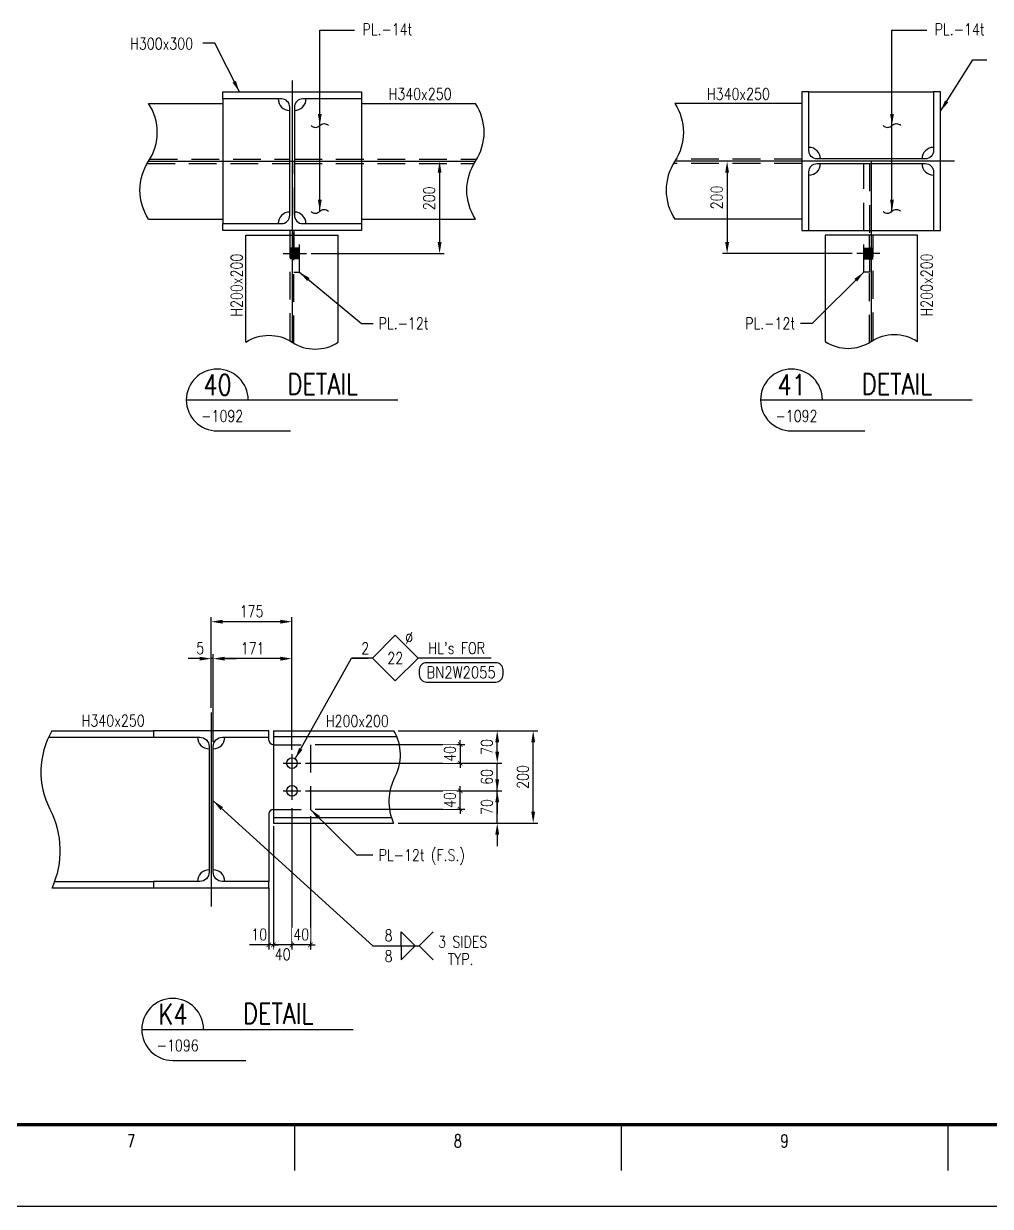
# Model space of a CAD drawing. Header units: millimetres. Extents: x 0 to 232280, y -26939 to 23794.
# Drawn here: x 104566 to 106658, y -26909 to -24349 of the extents above; entities that cross this region are included whole.
import ezdxf
from ezdxf.enums import TextEntityAlignment as Align

# ---------------------------------------------------------------- set-up
doc = ezdxf.new("R2010")
doc.units = ezdxf.units.MM
doc.header["$LTSCALE"] = 30
doc.linetypes.add('JNK-CENTER', pattern=[34, 30, -1.5, 1, -1.5])
doc.linetypes.add('JNK-HIDDEN', pattern=[3, 2, -1])
for name, color, linetype in [('CEN-R', 1, 'JNK-CENTER'), ('CON-C', 4, 'Continuous'), ('CON-G', 3, 'Continuous'), ('CON-W', 7, 'Continuous'), ('CON-Y', 2, 'Continuous'), ('Dim-W', 7, 'Continuous'), ('HID-Y', 2, 'JNK-HIDDEN'), ('STL-OBJT', 7, 'Continuous'), ('TXT-Y', 2, 'Continuous')]:
    doc.layers.add(name, color=color, linetype=linetype)
doc.styles.add('ROMANS', font='ROMANS.shx', dxfattribs={"width": 0.8})
doc.styles.add('SIMPLEX', font='simplex.shx', dxfattribs={"width": 0.8})
doc.dimstyles.new('DIM10', dxfattribs={"dimscale": 10, "dimtxt": 2.5, "dimasz": 2.5, "dimexe": 1, "dimexo": 1, "dimgap": 1, "dimtad": 1, "dimdec": 0, "dimdsep": 46, "dimtxsty": 'SIMPLEX', "dimcen": 0, "dimclrt": 2, "dimadec": 1, "dimazin": 2, "dimtfac": 1, "dimtdec": 0, "dimtix": 1, "dimtmove": 2, "dimatfit": 0, "dimfxl": 0.18, "dimtolj": 1, "dimtzin": 0, "dimarcsym": 0})
doc.dimstyles.new('DIM40', dxfattribs={"dimscale": 40, "dimtxt": 2.5, "dimasz": 2.5, "dimexe": 1, "dimexo": 1, "dimgap": 1, "dimtad": 1, "dimdec": 0, "dimdsep": 46, "dimtxsty": 'SIMPLEX', "dimcen": 0, "dimclrd": 7, "dimclre": 7, "dimclrt": 2, "dimadec": 1, "dimazin": 2, "dimtfac": 1, "dimtdec": 0, "dimtix": 1, "dimtmove": 2, "dimatfit": 2, "dimfxl": 1, "dimtolj": 1, "dimtzin": 0, "dimarcsym": 1})

# ---------------------------------------------------------------- blocks, each defined once
blk = doc.blocks.new('TITLE')
at = {"color": 7}
for p, q in [((523.41, 17.68), (523.41, 7.78)), ((594.15, 17.68), (594.15, 7.78)), ((664.88, 17.68), (664.88, 7.78)), ((841, 0), (0, 0))]:
    blk.add_line(p, q, dxfattribs=at)
at = {"color": 7, "const_width": 0.707}
blk.add_lwpolyline([(28.29, 17.68), (823.67, 17.68)], dxfattribs=at)
at = {"color": 7, "style": 'ROMANS', "width": 0.7}
for s, p in [('7', (488.05, 14.15)), ('8', (558.78, 14.15)), ('9', (629.51, 14.15))]:
    blk.add_text(s, height=2.83, dxfattribs=at).set_placement(p, align=Align.MIDDLE)
blk = doc.blocks.new('SECTITLE')
at = {"layer": 'CON-G'}
for p, q in [((-1.7, 0), (44.1, 0)), ((5, -6.7), (20.86, -6.7))]:
    blk.add_line(p, q, dxfattribs=at)
blk.add_arc((5, 0), 6.7, 0, 270, dxfattribs=at)
at = {"layer": 'CON-C', "style": 'SIMPLEX', "width": 0.8}
for tag, p in [('A', (5.06, 1.04)), ('ELEVATION', (27.83, 1.22))]:
    blk.add_attdef(tag, text='', height=4.5, dxfattribs=at).set_placement(p, align=Align.CENTER)
at = {"layer": 'CON-Y', "style": 'SIMPLEX', "width": 0.8}
blk.add_attdef('H0000-0000', (1.54, -4.72), '', height=2.5, dxfattribs=at)
blk.add_attdef('SCALE', text='', height=2.5, dxfattribs=at).set_placement((44.9, -3.72), align=Align.RIGHT)
blk = doc.blocks.new('*D3701')
at = {"layer": 'DEFPOINTS', "color": 0, "transparency": 16777216}
for p in [(105466, -24646.8), (105177.7, -24846.8), (105466, -24846.8)]:
    blk.add_point(p, dxfattribs=at)
at = {"layer": 'Dim-W', "color": 0, "lineweight": -2, "transparency": 16777216}
for p, q in [((105466, -24671.8), (105466, -24821.8)), ((105187.7, -24846.8), (105476, -24846.8))]:
    blk.add_line(p, q, dxfattribs=at)
at = {"layer": 'Dim-W', "color": 0, "transparency": 16777216}
for points in [[(105461.9, -24671.8), (105470.2, -24671.8), (105466, -24646.8)], [(105461.9, -24821.8), (105470.2, -24821.8), (105466, -24846.8)]]:
    blk.add_solid(points, dxfattribs=at)
at = {"layer": 'Dim-W', "color": 2, "transparency": 16777216, "insert": (105443.5, -24727), "char_height": 25, "attachment_point": 5, "rotation": 90, "style": 'SIMPLEX', "bg_fill": 3, "box_fill_scale": 1.1, "bg_fill_color": 256, "bg_fill_true_color": 13158600, "bg_fill_transparency": 0}
blk.add_mtext('\\A1;200', dxfattribs=at)
blk = doc.blocks.new('_ClosedBlank')
at = {"color": 0, "linetype": 'ByBlock', "lineweight": -2}
for p, q in [((-1, 0.17), (0, 0)), ((-1, 0.17), (-1, -0.17)), ((0, 0), (-1, -0.17))]:
    blk.add_line(p, q, dxfattribs=at)
blk = doc.blocks.new('*D3699')
at = {"layer": 'DEFPOINTS', "color": 0, "transparency": 16777216}
for p in [(106088.5, -24646.8), (106088.5, -24846.8), (106369.5, -24846.8)]:
    blk.add_point(p, dxfattribs=at)
at = {"layer": 'Dim-W', "color": 0, "lineweight": -2, "transparency": 16777216}
for p, q in [((106088.5, -24671.8), (106088.5, -24821.8)), ((106359.5, -24846.8), (106078.5, -24846.8))]:
    blk.add_line(p, q, dxfattribs=at)
at = {"layer": 'Dim-W', "color": 0, "transparency": 16777216}
for points in [[(106084.3, -24671.8), (106092.7, -24671.8), (106088.5, -24646.8)], [(106084.3, -24821.8), (106092.7, -24821.8), (106088.5, -24846.8)]]:
    blk.add_solid(points, dxfattribs=at)
at = {"layer": 'Dim-W', "color": 2, "transparency": 16777216, "insert": (106066, -24725.1), "char_height": 25, "attachment_point": 5, "rotation": 90, "style": 'SIMPLEX', "bg_fill": 3, "box_fill_scale": 1.1, "bg_fill_color": 256, "bg_fill_true_color": 13158600, "bg_fill_transparency": 0}
blk.add_mtext('\\A1;200', dxfattribs=at)
blk = doc.blocks.new('*D3581')
at = {"layer": 'DEFPOINTS', "color": 0, "transparency": 16777216}
for p in [(104975.9, -25723.5), (104975.9, -25913.7), (105146.4, -25930.6)]:
    blk.add_point(p, dxfattribs=at)
at = {"layer": 'Dim-W', "color": 0, "lineweight": -2, "transparency": 16777216}
for p, q in [((104975.9, -25903.7), (104975.9, -25713.5)), ((105121.4, -25723.5), (105000.9, -25723.5)), ((105146.4, -25920.6), (105146.4, -25713.5))]:
    blk.add_line(p, q, dxfattribs=at)
at = {"layer": 'Dim-W', "color": 0, "transparency": 16777216}
for points in [[(105000.9, -25719.4), (105000.9, -25727.7), (104975.9, -25723.5)], [(105121.4, -25719.4), (105121.4, -25727.7), (105146.4, -25723.5)]]:
    blk.add_solid(points, dxfattribs=at)
at = {"layer": 'Dim-W', "color": 2, "transparency": 16777216, "insert": (105061.2, -25701), "char_height": 25, "attachment_point": 5, "style": 'SIMPLEX', "bg_fill": 3, "box_fill_scale": 1.1, "bg_fill_color": 256, "bg_fill_true_color": 13158600, "bg_fill_transparency": 0}
blk.add_mtext('\\A1;171', dxfattribs=at)
blk = doc.blocks.new('*D3582')
at = {"layer": 'DEFPOINTS', "color": 0, "transparency": 16777216}
for p in [(104971.4, -25643.5), (104971.4, -25839.7), (105146.4, -25930.6)]:
    blk.add_point(p, dxfattribs=at)
at = {"layer": 'Dim-W', "color": 0, "lineweight": -2, "transparency": 16777216}
for p, q in [((104971.4, -25829.7), (104971.4, -25633.5)), ((105121.4, -25643.5), (104996.4, -25643.5)), ((105146.4, -25920.6), (105146.4, -25633.5))]:
    blk.add_line(p, q, dxfattribs=at)
at = {"layer": 'Dim-W', "color": 0, "transparency": 16777216}
for points in [[(104996.4, -25639.4), (104996.4, -25647.7), (104971.4, -25643.5)], [(105121.4, -25639.4), (105121.4, -25647.7), (105146.4, -25643.5)]]:
    blk.add_solid(points, dxfattribs=at)
at = {"layer": 'Dim-W', "color": 2, "transparency": 16777216, "insert": (105058.9, -25621), "char_height": 25, "attachment_point": 5, "style": 'SIMPLEX', "bg_fill": 3, "box_fill_scale": 1.1, "bg_fill_color": 256, "bg_fill_true_color": 13158600, "bg_fill_transparency": 0}
blk.add_mtext('\\A1;175', dxfattribs=at)
blk = doc.blocks.new('*D3583')
at = {"layer": 'DEFPOINTS', "color": 0, "transparency": 16777216}
for p in [(104971.4, -25723.5), (104971.4, -25839.7), (104975.9, -25903.7)]:
    blk.add_point(p, dxfattribs=at)
at = {"layer": 'Dim-W', "color": 0, "lineweight": -2, "transparency": 16777216}
for p, q in [((104946.4, -25723.5), (104921.4, -25723.5)), ((104971.4, -25829.7), (104971.4, -25713.5)), ((104975.9, -25723.5), (104971.4, -25723.5)), ((104975.9, -25893.7), (104975.9, -25713.5)), ((105000.9, -25723.5), (105025.9, -25723.5))]:
    blk.add_line(p, q, dxfattribs=at)
at = {"layer": 'Dim-W', "color": 0, "transparency": 16777216}
for points in [[(104946.4, -25719.4), (104946.4, -25727.7), (104971.4, -25723.5)], [(105000.9, -25719.4), (105000.9, -25727.7), (104975.9, -25723.5)]]:
    blk.add_solid(points, dxfattribs=at)
at = {"layer": 'Dim-W', "color": 2, "transparency": 16777216, "insert": (104947.8, -25701), "char_height": 25, "attachment_point": 5, "style": 'SIMPLEX'}
blk.add_mtext('\\A1;5', dxfattribs=at)
blk = doc.blocks.new('*D3584')
at = {"layer": 'DEFPOINTS', "color": 0, "ltscale": 0.5, "transparency": 16777216}
for p in [(105366.6, -25879.7), (105590.8, -25879.7), (105165.6, -25949.7)]:
    blk.add_point(p, dxfattribs=at)
at = {"layer": 'Dim-W', "color": 0, "lineweight": -2, "ltscale": 0.5, "transparency": 16777216}
for p, q in [((105376.6, -25879.7), (105600.8, -25879.7)), ((105590.8, -25924.7), (105590.8, -25904.7)), ((105175.6, -25949.7), (105600.8, -25949.7))]:
    blk.add_line(p, q, dxfattribs=at)
at = {"layer": 'Dim-W', "color": 0, "ltscale": 0.5, "transparency": 16777216}
for points in [[(105586.6, -25904.7), (105595, -25904.7), (105590.8, -25879.7)], [(105586.6, -25924.7), (105595, -25924.7), (105590.8, -25949.7)]]:
    blk.add_solid(points, dxfattribs=at)
at = {"layer": 'Dim-W', "color": 2, "ltscale": 0.5, "transparency": 16777216, "insert": (105568.3, -25914.7), "char_height": 25, "attachment_point": 5, "rotation": 90, "style": 'SIMPLEX'}
blk.add_mtext('\\A1;70', dxfattribs=at)
blk = doc.blocks.new('*D3585')
at = {"layer": 'DEFPOINTS', "color": 0, "ltscale": 0.5, "transparency": 16777216}
for p in [(105186.4, -25949.7), (105590.8, -25949.7), (105165.6, -26009.7)]:
    blk.add_point(p, dxfattribs=at)
at = {"layer": 'Dim-W', "color": 0, "lineweight": -2, "ltscale": 0.5, "transparency": 16777216}
for p, q in [((105590.8, -25924.7), (105590.8, -25899.7)), ((105196.4, -25949.7), (105600.8, -25949.7)), ((105590.8, -26009.7), (105590.8, -25949.7)), ((105175.6, -26009.7), (105600.8, -26009.7)), ((105590.8, -26034.7), (105590.8, -26059.7))]:
    blk.add_line(p, q, dxfattribs=at)
at = {"layer": 'Dim-W', "color": 0, "ltscale": 0.5, "transparency": 16777216}
for points in [[(105586.6, -25924.7), (105595, -25924.7), (105590.8, -25949.7)], [(105586.6, -26034.7), (105595, -26034.7), (105590.8, -26009.7)]]:
    blk.add_solid(points, dxfattribs=at)
at = {"layer": 'Dim-W', "color": 2, "ltscale": 0.5, "transparency": 16777216, "insert": (105568.3, -25979.7), "char_height": 25, "attachment_point": 5, "rotation": 90, "style": 'SIMPLEX'}
blk.add_mtext('\\A1;60', dxfattribs=at)
blk = doc.blocks.new('*D3586')
at = {"layer": 'DEFPOINTS', "color": 0, "ltscale": 0.5, "transparency": 16777216}
for p in [(105175.6, -26009.7), (105590.8, -26009.7), (105366.4, -26079.7)]:
    blk.add_point(p, dxfattribs=at)
at = {"layer": 'Dim-W', "color": 0, "lineweight": -2, "ltscale": 0.5, "transparency": 16777216}
for p, q in [((105590.8, -25984.7), (105590.8, -25959.7)), ((105185.6, -26009.7), (105600.8, -26009.7)), ((105590.8, -26079.7), (105590.8, -26009.7)), ((105376.4, -26079.7), (105600.8, -26079.7)), ((105590.8, -26104.7), (105590.8, -26129.7))]:
    blk.add_line(p, q, dxfattribs=at)
at = {"layer": 'Dim-W', "color": 0, "ltscale": 0.5, "transparency": 16777216}
for points in [[(105586.6, -25984.7), (105595, -25984.7), (105590.8, -26009.7)], [(105586.6, -26104.7), (105595, -26104.7), (105590.8, -26079.7)]]:
    blk.add_solid(points, dxfattribs=at)
at = {"layer": 'Dim-W', "color": 2, "ltscale": 0.5, "transparency": 16777216, "insert": (105568.3, -26044.7), "char_height": 25, "attachment_point": 5, "rotation": 90, "style": 'SIMPLEX'}
blk.add_mtext('\\A1;70', dxfattribs=at)
blk = doc.blocks.new('_ArchTick')
at = {"color": 0, "linetype": 'ByBlock', "const_width": 0.15}
blk.add_lwpolyline([(-0.5, -0.5), (0.5, 0.5)], dxfattribs=at)
blk = doc.blocks.new('*D3587')
at = {"layer": 'DEFPOINTS', "color": 0, "transparency": 16777216}
for p in [(105186.4, -25909.7), (105186.4, -25949.7)]:
    blk.add_point(p, dxfattribs=at)
at = {"layer": 'Dim-W', "color": 0, "lineweight": -2, "transparency": 16777216}
for p, q in [((105196.4, -25909.7), (105520.8, -25909.7)), ((105510.8, -25909.7), (105510.8, -25899.7)), ((105510.8, -25909.7), (105510.8, -25949.7)), ((105196.4, -25949.7), (105520.8, -25949.7)), ((105510.8, -25949.7), (105510.8, -25959.7))]:
    blk.add_line(p, q, dxfattribs=at)
at = {"layer": 'Dim-W', "color": 0, "lineweight": -2, "transparency": 16777216, "xscale": 10, "yscale": 10, "zscale": 10}
for p, rotation in [((105510.8, -25909.7), 270), ((105510.8, -25949.7), 90)]:
    blk.add_blockref('_ArchTick', p, dxfattribs=dict(at, rotation=rotation))
at = {"layer": 'Dim-W', "color": 2, "transparency": 16777216, "insert": (105488.3, -25929.7), "char_height": 25, "attachment_point": 5, "rotation": 90, "style": 'SIMPLEX', "bg_fill": 3, "box_fill_scale": 1.1, "bg_fill_color": 256, "bg_fill_true_color": 13158600, "bg_fill_transparency": 0}
blk.add_mtext('\\A1;40', dxfattribs=at)
at = {"layer": 'DEFPOINTS', "color": 0, "transparency": 16777216}
blk.add_point((105510.8, -25949.7), dxfattribs=at)
blk = doc.blocks.new('*D3588')
at = {"layer": 'DEFPOINTS', "color": 0, "transparency": 16777216}
for p in [(105186.4, -26009.7), (105186.4, -26049.7)]:
    blk.add_point(p, dxfattribs=at)
at = {"layer": 'Dim-W', "color": 0, "lineweight": -2, "transparency": 16777216}
for p, q in [((105196.4, -26009.7), (105520.8, -26009.7)), ((105510.8, -26009.7), (105510.8, -25999.7)), ((105510.8, -26049.7), (105510.8, -26009.7)), ((105196.4, -26049.7), (105520.8, -26049.7)), ((105510.8, -26049.7), (105510.8, -26059.7))]:
    blk.add_line(p, q, dxfattribs=at)
at = {"layer": 'Dim-W', "color": 0, "lineweight": -2, "transparency": 16777216, "xscale": 10, "yscale": 10, "zscale": 10}
for p, rotation in [((105510.8, -26009.7), 270), ((105510.8, -26049.7), 90)]:
    blk.add_blockref('_ArchTick', p, dxfattribs=dict(at, rotation=rotation))
at = {"layer": 'Dim-W', "color": 2, "transparency": 16777216, "insert": (105488.3, -26029.7), "char_height": 25, "attachment_point": 5, "rotation": 90, "style": 'SIMPLEX', "bg_fill": 3, "box_fill_scale": 1.1, "bg_fill_color": 256, "bg_fill_true_color": 13158600, "bg_fill_transparency": 0}
blk.add_mtext('\\A1;40', dxfattribs=at)
at = {"layer": 'DEFPOINTS', "color": 0, "transparency": 16777216}
blk.add_point((105510.8, -26009.7), dxfattribs=at)
blk = doc.blocks.new('BOLTHOLE')
at = {"layer": 'CON-W'}
blk.add_line((25.7, 0), (9.9, 0), dxfattribs=at)
blk.add_lwpolyline([(0, 0), (4.95, 4.95), (9.9, 0), (4.95, -4.95)], close=True, dxfattribs=at)
at = {"layer": 'CON-Y', "style": 'SIMPLEX', "width": 0.8}
for s, p in [('%%C', (8.81, 3.12)), ("HL's FOR", (24.37, 0.9))]:
    blk.add_text(s, height=2.5, dxfattribs=at).set_placement(p, align=Align.RIGHT)
blk.add_attdef('4', text='', height=2.5, dxfattribs=at).set_placement((-0.69, 0.87), align=Align.RIGHT)
blk.add_attdef('22', text='', height=2.5, dxfattribs=at).set_placement((4.95, 0), align=Align.MIDDLE_CENTER)
blk = doc.blocks.new('boltmark')
at = {"layer": 'CON-Y'}
blk.add_lwpolyline([(0, -4.2), (15, -4.2, 0.414214), (16.56, -2.64), (16.56, -1.56, 0.414214), (15, 0), (0, 0, 0.414214), (-1.56, -1.56), (-1.56, -2.64, 0.414214)], format="xyb", close=True, dxfattribs=at)
at = {"layer": 'CON-G', "style": 'SIMPLEX', "width": 0.802523}
blk.add_attdef('BN2W1650', text='', height=2.5, dxfattribs=at).set_placement((0, -3.35), (15, -3.35), align=Align.FIT)
blk = doc.blocks.new('*D3589')
at = {"layer": 'DEFPOINTS', "color": 0, "transparency": 16777216}
for p in [(105106.4, -26076.2), (105096.4, -26209.7)]:
    blk.add_point(p, dxfattribs=at)
at = {"layer": 'Dim-W', "color": 0, "lineweight": -2, "transparency": 16777216}
for p, q in [((105106.4, -26086.2), (105106.4, -26353.3)), ((105096.4, -26219.7), (105096.4, -26353.3)), ((105096.4, -26343.3), (105086.4, -26343.3)), ((105106.4, -26343.3), (105116.4, -26343.3))]:
    blk.add_line(p, q, dxfattribs=at)
at = {"layer": 'Dim-W', "color": 2, "transparency": 16777216, "insert": (105075.5, -26320.8), "char_height": 25, "attachment_point": 5, "style": 'SIMPLEX', "bg_fill": 3, "box_fill_scale": 1.1, "bg_fill_color": 256, "bg_fill_true_color": 13158600, "bg_fill_transparency": 0}
blk.add_mtext('\\A1;10', dxfattribs=at)
at = {"layer": 'DEFPOINTS', "color": 0, "transparency": 16777216}
blk.add_point((105096.4, -26343.3), dxfattribs=at)
at = {"layer": 'Dim-W', "color": 0, "lineweight": -2, "transparency": 16777216}
blk.add_line((105106.4, -26343.3), (105096.4, -26343.3), dxfattribs=at)
at = {"layer": 'Dim-W', "color": 0, "lineweight": -2, "transparency": 16777216, "xscale": 10, "yscale": 10, "zscale": 10}
blk.add_blockref('_ArchTick', (105096.4, -26343.3), dxfattribs=at)
at = {"layer": 'Dim-W', "color": 0, "lineweight": -2, "transparency": 16777216, "xscale": 10, "yscale": 10, "zscale": 10, "rotation": 180}
blk.add_blockref('_ArchTick', (105106.4, -26343.3), dxfattribs=at)
blk = doc.blocks.new('*D3590')
at = {"layer": 'DEFPOINTS', "color": 0, "transparency": 16777216}
for p in [(105146.4, -26037.4), (105106.4, -26086.2)]:
    blk.add_point(p, dxfattribs=at)
at = {"layer": 'Dim-W', "color": 0, "lineweight": -2, "transparency": 16777216}
for p, q in [((105146.4, -26047.4), (105146.4, -26353.3)), ((105106.4, -26096.2), (105106.4, -26353.3)), ((105146.4, -26343.3), (105106.4, -26343.3))]:
    blk.add_line(p, q, dxfattribs=at)
at = {"layer": 'Dim-W', "color": 2, "transparency": 16777216, "insert": (105126.4, -26363.7), "char_height": 25, "attachment_point": 5, "style": 'SIMPLEX', "bg_fill": 3, "box_fill_scale": 1.1, "bg_fill_color": 256, "bg_fill_true_color": 13158600, "bg_fill_transparency": 0}
blk.add_mtext('\\A1;40', dxfattribs=at)
at = {"layer": 'DEFPOINTS', "color": 0, "transparency": 16777216}
blk.add_point((105106.4, -26343.3), dxfattribs=at)
at = {"layer": 'Dim-W', "color": 0, "lineweight": -2, "transparency": 16777216, "xscale": 10, "yscale": 10, "zscale": 10, "rotation": 180}
blk.add_blockref('_ArchTick', (105106.4, -26343.3), dxfattribs=at)
at = {"layer": 'Dim-W', "color": 0, "lineweight": -2, "transparency": 16777216, "xscale": 10, "yscale": 10, "zscale": 10}
blk.add_blockref('_ArchTick', (105146.4, -26343.3), dxfattribs=at)
blk = doc.blocks.new('*D3591')
at = {"layer": 'DEFPOINTS', "color": 0, "transparency": 16777216}
for p in [(105146.4, -26047.4), (105186.4, -26054.7)]:
    blk.add_point(p, dxfattribs=at)
at = {"layer": 'Dim-W', "color": 0, "lineweight": -2, "transparency": 16777216}
for p, q in [((105146.4, -26057.4), (105146.4, -26353.3)), ((105186.4, -26064.7), (105186.4, -26353.3)), ((105146.4, -26343.3), (105136.4, -26343.3)), ((105186.4, -26343.3), (105146.4, -26343.3)), ((105186.4, -26343.3), (105196.4, -26343.3))]:
    blk.add_line(p, q, dxfattribs=at)
at = {"layer": 'Dim-W', "color": 0, "lineweight": -2, "transparency": 16777216, "xscale": 10, "yscale": 10, "zscale": 10}
blk.add_blockref('_ArchTick', (105146.4, -26343.3), dxfattribs=at)
at = {"layer": 'Dim-W', "color": 0, "lineweight": -2, "transparency": 16777216, "xscale": 10, "yscale": 10, "zscale": 10, "rotation": 180}
blk.add_blockref('_ArchTick', (105186.4, -26343.3), dxfattribs=at)
at = {"layer": 'Dim-W', "color": 2, "transparency": 16777216, "insert": (105166.4, -26320.8), "char_height": 25, "attachment_point": 5, "style": 'SIMPLEX', "bg_fill": 3, "box_fill_scale": 1.1, "bg_fill_color": 256, "bg_fill_true_color": 13158600, "bg_fill_transparency": 0}
blk.add_mtext('\\A1;40', dxfattribs=at)
at = {"layer": 'DEFPOINTS', "color": 0, "transparency": 16777216}
blk.add_point((105146.4, -26343.3), dxfattribs=at)
blk = doc.blocks.new('*D3592')
at = {"layer": 'DEFPOINTS', "color": 0, "transparency": 16777216}
for p in [(105376.6, -25879.7), (105668.7, -25879.7), (105376.4, -26079.7)]:
    blk.add_point(p, dxfattribs=at)
at = {"layer": 'Dim-W', "color": 0, "lineweight": -2, "transparency": 16777216}
for p, q in [((105386.6, -25879.7), (105678.7, -25879.7)), ((105668.7, -26054.7), (105668.7, -25904.7)), ((105386.4, -26079.7), (105678.7, -26079.7))]:
    blk.add_line(p, q, dxfattribs=at)
at = {"layer": 'Dim-W', "color": 0, "transparency": 16777216}
for points in [[(105664.5, -25904.7), (105672.8, -25904.7), (105668.7, -25879.7)], [(105664.5, -26054.7), (105672.8, -26054.7), (105668.7, -26079.7)]]:
    blk.add_solid(points, dxfattribs=at)
at = {"layer": 'Dim-W', "color": 2, "transparency": 16777216, "insert": (105646.2, -25979.7), "char_height": 25, "attachment_point": 5, "rotation": 90, "style": 'SIMPLEX'}
blk.add_mtext('\\A1;200', dxfattribs=at)

msp = doc.modelspace()

# ---------------------------------------------------------------- hatches: boundary and pattern name
at = {"layer": 'CON-W'}
h = msp.add_hatch(color=256, dxfattribs=at)
h.paths.add_polyline_path([(105150.66, -24834.81), (105162.66, -24834.81), (105162.66, -24846.81), (105150.66, -24846.81)])
h.paths.add_polyline_path([(105146.66, -24834.81), (105150.66, -24834.81), (105150.66, -24846.81), (105146.66, -24846.81)])
h.paths.add_polyline_path([(105142.66, -24834.81), (105146.66, -24834.81), (105146.66, -24846.81), (105142.66, -24846.81)])
h.paths.add_polyline_path([(105142.66, -24846.81), (105146.66, -24846.81), (105146.66, -24857.81), (105142.66, -24857.81)])
h.paths.add_polyline_path([(105146.66, -24846.81), (105150.66, -24846.81), (105150.66, -24857.81), (105146.66, -24857.81)])
h.paths.add_polyline_path([(105150.66, -24846.81), (105162.66, -24846.81), (105162.66, -24857.81), (105150.66, -24857.81)])
h = msp.add_hatch(color=256, dxfattribs=at)
h.paths.add_polyline_path([(106396.46, -24834.81), (106384.46, -24834.81), (106384.46, -24846.81), (106396.46, -24846.81)])
h.paths.add_polyline_path([(106400.46, -24834.81), (106396.46, -24834.81), (106396.46, -24846.81), (106400.46, -24846.81)])
h.paths.add_polyline_path([(106404.46, -24834.81), (106400.46, -24834.81), (106400.46, -24846.81), (106404.46, -24846.81)])
h.paths.add_polyline_path([(106404.46, -24846.81), (106400.46, -24846.81), (106400.46, -24857.81), (106404.46, -24857.81)])
h.paths.add_polyline_path([(106400.46, -24846.81), (106396.46, -24846.81), (106396.46, -24857.81), (106400.46, -24857.81)])
h.paths.add_polyline_path([(106396.46, -24846.81), (106384.46, -24846.81), (106384.46, -24857.81), (106396.46, -24857.81)])

# ---------------------------------------------------------------- linework, layer by layer
for p, q in [((105382.83, -26345.19), (105382.83, -26315.19)), ((105382.83, -26315.19), (105412.83, -26345.19)), ((105382.83, -26345.19), (105382.83, -26375.19)), ((105382.83, -26375.19), (105412.83, -26345.19))]:
    msp.add_line(p, q)
at = {"layer": 'CEN-R'}
for p, q in [((105146.66, -24471.81), (105146.66, -25038.38)), ((104836.05, -24646.81), (105543.77, -24646.81)), ((106580.46, -24646.81), (105975.23, -24646.81)), ((106400.46, -24646.81), (106400.46, -25036.82)), ((106400.46, -24646.81), (106400.46, -25036.82)), ((105127.66, -24846.81), (105177.66, -24846.81)), ((106419.46, -24846.81), (106369.46, -24846.81)), ((104971.44, -25839.74), (104971.44, -26259.74)), ((105146.44, -25930.58), (105146.44, -26028.91)), ((105127.28, -25949.74), (105165.61, -25949.74)), ((105127.28, -26009.74), (105165.61, -26009.74))]:
    msp.add_line(p, q, dxfattribs=at)
at = {"layer": 'CON-G'}
for p, q in [((106265.46, -24496.81), (106535.46, -24496.81)), ((104836.05, -24521.81), (104996.66, -24521.81)), ((104996.66, -24511.81), (104996.66, -24781.81)), ((105296.66, -24521.81), (105543.77, -24521.81)), ((106250.46, -24521.81), (105975.23, -24521.81)), ((104836.05, -24771.81), (104996.66, -24771.81)), ((105296.66, -24771.81), (105543.77, -24771.81)), ((106250.46, -24771.81), (105975.23, -24771.81)), ((105046.66, -25038.38), (105046.66, -24806.81)), ((105046.66, -24806.81), (105246.66, -24806.81)), ((105246.66, -25038.38), (105246.66, -24806.81)), ((106265.46, -24796.81), (106535.46, -24796.81)), ((106300.46, -24806.81), (106300.46, -25036.82)), ((106500.46, -24806.81), (106300.46, -24806.81)), ((106500.46, -25036.82), (106500.46, -24806.81)), ((104626.72, -25879.74), (104846.44, -25879.74)), ((105106.44, -25879.74), (105366.56, -25879.74)), ((105106.44, -25879.74), (105106.44, -26079.74)), ((104619.42, -25893.74), (104846.44, -25893.74)), ((105096.44, -25899.74), (105096.44, -25893.74)), ((105106.44, -25891.74), (105372.52, -25891.74)), ((105096.44, -26059.74), (105096.44, -26067.74)), ((105096.44, -26067.74), (105096.44, -26205.74)), ((105106.44, -26067.74), (105361.86, -26067.74)), ((105106.44, -26079.74), (105366.43, -26079.74)), ((104632.55, -26205.74), (104846.44, -26205.74)), ((104626.72, -26219.74), (104846.44, -26219.74))]:
    msp.add_line(p, q, dxfattribs=at)
for points in [[(105296.66, -24496.81), (105296.66, -24511.81), (105169.66, -24511.81, 0.4142136), (105151.66, -24529.81), (105151.66, -24763.81, 0.4142136), (105169.66, -24781.81), (105296.66, -24781.81), (105296.66, -24796.81), (104996.66, -24796.81), (104996.66, -24781.81), (105123.66, -24781.81, 0.4142136), (105141.66, -24763.81), (105141.66, -24529.81, 0.4142136), (105123.66, -24511.81), (104996.66, -24511.81), (104996.66, -24496.81)], [(106550.46, -24496.81), (106535.46, -24496.81), (106535.46, -24623.81, -0.4142136), (106517.46, -24641.81), (106283.46, -24641.81, -0.4142136), (106265.46, -24623.81), (106265.46, -24496.81), (106250.46, -24496.81), (106250.46, -24796.81), (106265.46, -24796.81), (106265.46, -24669.81, -0.4142136), (106283.46, -24651.81), (106517.46, -24651.81, -0.4142136), (106535.46, -24669.81), (106535.46, -24796.81), (106550.46, -24796.81)], [(104846.44, -26205.74), (104846.44, -26219.74), (104971.44, -26219.74), (105096.44, -26219.74), (105096.44, -26205.74), (104995.94, -26205.74, -0.4142136), (104975.94, -26185.74), (104975.94, -25913.74, -0.4142136), (104995.94, -25893.74), (105096.44, -25893.74), (105096.44, -25879.74), (104971.44, -25879.74), (104846.44, -25879.74), (104846.44, -25893.74), (104946.94, -25893.74, -0.4142136), (104966.94, -25913.74), (104966.94, -26185.74, -0.4142136), (104946.94, -26205.74)]]:
    msp.add_lwpolyline(points, format="xyb", close=True, dxfattribs=at)
for centre in [(105146.44, -25949.74), (105146.44, -26009.74)]:
    msp.add_circle(centre, 11.5, dxfattribs=at)
for centre, radius, start, end in [((105141.66, -24511.81), 25, 180, 270), ((105151.66, -24511.81), 25, 270, 0), ((106265.46, -24641.81), 25, 0, 90), ((106535.46, -24641.81), 25, 90, 180), ((106265.46, -24651.81), 25, 270, 0), ((106535.46, -24651.81), 25, 180, 270), ((105141.66, -24781.81), 25, 90, 180), ((104966.94, -25893.74), 25, 180, 270), ((104975.94, -25893.74), 25, 270, 0), ((105106.44, -25899.74), 10, 180, 270), ((105106.44, -26059.74), 10, 90, 180), ((104966.94, -26205.74), 25, 90, 180), ((104975.94, -26205.74), 25, 0, 90)]:
    msp.add_arc(centre, radius, start, end, dxfattribs=at)
at = {"layer": 'CON-W'}
for p, q in [((105297.27, -24998.21), (105322.27, -24998.21)), ((106272.56, -24998.21), (106247.56, -24998.21)), ((105320.63, -25722.26), (105275.33, -25722.26)), ((105451.84, -26315.19), (105421.84, -26345.19)), ((105321.84, -26345.19), (105421.84, -26345.19)), ((105421.84, -26345.19), (105451.84, -26375.19))]:
    msp.add_line(p, q, dxfattribs=at)
for points in [[(104836.05, -24771.81, -0.2992863), (104836.05, -24646.81, 0.2992863), (104836.05, -24521.81)], [(105543.77, -24771.81, -0.2992863), (105543.77, -24646.81, 0.2992863), (105543.77, -24521.81)], [(105975.23, -24521.81, -0.2992863), (105975.23, -24646.81, 0.2992863), (105975.23, -24771.81)], [(105046.66, -25038.38, -0.2992863), (105146.66, -25038.38, 0.2992863), (105246.66, -25038.38)], [(106300.46, -25036.82, 0.2992863), (106400.46, -25036.82, -0.2992863), (106500.46, -25036.82)], [(104626.72, -25879.74, 0.2550891), (104622.38, -26049.69, -0.2266495), (104626.94, -26219.74, -0.2415798)], [(105366.56, -25879.74, -0.2550891), (105369.11, -25979.71, 0.2266495), (105366.43, -26079.74, 0.2415798)], [(105366.56, -25879.74, -0.2550891), (105369.11, -25979.71, 0.2266495), (105366.43, -26079.74, 0.2415798)]]:
    msp.add_lwpolyline(points, format="xyb", dxfattribs=at)
at = {"layer": 'Dim-W'}
msp.add_line((105275.33, -25722.26), (105311.43, -25722.26), dxfattribs=at)
at = {"layer": 'Dim-W', "ltscale": 0.5}
msp.add_lwpolyline([(106445.45, -24755.11), (106445.45, -24362.97), (106520.68, -24362.97)], dxfattribs=at)
for points in [[(105187.88, -24569.65, 0.4142136), (105206.66, -24569.39, -0.4142136), (105225.43, -24569.13)], [(106426.67, -24569.65, 0.4142136), (106445.45, -24569.39, -0.4142136), (106464.23, -24569.13)], [(106426.67, -24755.37, 0.4142136), (106445.45, -24755.11, -0.4142136), (106464.23, -24754.85)]]:
    msp.add_lwpolyline(points, format="xyb", dxfattribs=at)
at = {"layer": 'HID-Y'}
for p, q in [((104833.24, -24651.31), (105141.66, -24651.31)), ((104838.86, -24642.31), (105141.66, -24642.31)), ((105151.66, -24642.31), (105546.58, -24642.31)), ((105151.66, -24763.81), (105151.66, -24646.81)), ((105151.66, -24651.31), (105540.96, -24651.31)), ((106250.46, -24651.31), (105972.42, -24651.31)), ((106250.46, -24642.31), (105978.05, -24642.31)), ((105142.66, -25035.89), (105142.66, -24796.81)), ((105150.66, -25040.86), (105150.66, -24796.81)), ((106396.46, -25039.31), (106396.46, -24806.81)), ((106404.46, -25034.34), (106404.46, -24806.81)), ((105162.66, -24834.81), (105142.66, -24834.81)), ((105162.66, -24857.81), (105142.66, -24857.81)), ((106384.46, -24834.81), (106404.46, -24834.81)), ((106384.46, -24857.81), (106404.46, -24857.81)), ((105106.44, -25909.74), (105186.44, -25909.74)), ((105186.44, -25909.74), (105186.44, -26049.74)), ((105106.44, -26049.74), (105186.44, -26049.74))]:
    msp.add_line(p, q, dxfattribs=at)
msp.add_lwpolyline([(106384.46, -24651.81), (106396.46, -24651.81), (106396.46, -24886.81), (106384.46, -24886.81)], close=True, dxfattribs=at)
msp.add_lwpolyline([(105150.66, -24796.81), (105150.66, -24886.81), (105162.66, -24886.81), (105162.66, -24796.81)], dxfattribs=at)
at = {"layer": 'STL-OBJT'}
for p, q in [((104979.28, -24390.93), (104953.6, -24390.93)), ((106620.33, -24427.51), (106650.79, -24427.51))]:
    msp.add_line(p, q, dxfattribs=at)

# ---------------------------------------------------------------- block references
at = {"linetype": 'ByBlock', "xscale": 9.999999998999984, "yscale": 9.999999998999984, "zscale": 9.999999998999984}
msp.add_blockref('TITLE', (99917.65, -26909.16), dxfattribs=at)
at = {"xscale": 10, "yscale": 10, "zscale": 10}
msp.add_blockref('BOLTHOLE', (105320.63, -25722.26), dxfattribs=at).add_auto_attribs({'4': '2', '22': '22'})
ref = msp.add_blockref('boltmark', (105437.72, -25732.26), dxfattribs=dict(xscale=10, yscale=10, zscale=10))
ref.add_attrib('BN2W1650', 'BN2W2055', dxfattribs={"layer": 'CON-G', "height": 25, "style": 'SIMPLEX', "width": 0.782585}).set_placement((105437.72, -25765.76), (105587.72, -25765.76), align=Align.FIT)
at = {"layer": 'Dim-W', "xscale": 10, "yscale": 10, "zscale": 10}
for p, values in [((104934.66, -25163.58), {'H0000-0000': '-1092', 'A': '40', 'ELEVATION': 'DETAIL'}), ((106177.83, -25163.58), {'H0000-0000': '-1092', 'A': '41', 'ELEVATION': 'DETAIL'}), ((104838.16, -26526.22), {'H0000-0000': '-1096', 'A': 'K4', 'ELEVATION': 'DETAIL'})]:
    msp.add_blockref('SECTITLE', p, dxfattribs=at).add_auto_attribs(values)

# ---------------------------------------------------------------- texts
at = {"layer": 'CON-W', "color": 2, "style": 'SIMPLEX', "width": 0.8}
for p in [(105347, -26335.19), (105347, -26380.19)]:
    msp.add_text('8', height=25, dxfattribs=at).set_placement(p)
at = {"layer": 'CON-Y', "style": 'SIMPLEX', "width": 0.8}
for p in [(105353.08, -24373.89), (106591.88, -24373.89)]:
    msp.add_text('PL.-14t', height=25, dxfattribs=at).set_placement(p, align=Align.CENTER)
for s, p in [('H300x300', (104796.11, -24404.79)), ('H200x200', (105219.83, -25871.22))]:
    msp.add_text(s, height=25, dxfattribs=at).set_placement(p)
at = {"layer": 'TXT-Y', "style": 'SIMPLEX', "width": 0.8}
for p in [(105355.74, -24513.55), (106044.82, -24513.55)]:
    msp.add_text('H340x250', height=25, dxfattribs=at).set_placement(p)
for p in [(105039.01, -24983.25), (106533.1, -24982.76)]:
    msp.add_text('H200x200', height=25, rotation=90, dxfattribs=at).set_placement(p)
for p in [(105388.09, -25010.3), (106181.74, -25010.3)]:
    msp.add_text('PL.-12t', height=25, dxfattribs=at).set_placement(p, align=Align.CENTER)
at = {"layer": 'TXT-Y', "color": 2, "style": 'SIMPLEX', "width": 0.8}
msp.add_text('H340x250', height=25, dxfattribs=at).set_placement((104691.29, -25870.33))
at = {"layer": 'TXT-Y', "width": 0.8}
for s, style, p in [('PL-12t (F.S.)', 'ROMANS', (105334.13, -26148.86)), ('3 SIDES', 'SIMPLEX', (105463.02, -26336.61)), ('TYP.', 'SIMPLEX', (105483.87, -26374.08))]:
    msp.add_text(s, height=25, dxfattribs=dict(at, style=style)).set_placement(p, align=Align.MIDDLE_LEFT)

# ---------------------------------------------------------------- dimensions: what is measured, and where the dimension line sits
at = {"layer": 'Dim-W', "ltscale": 0.5}
for base, p1, p2, picture, middle in [((105590.79, -25879.74), (105165.61, -25949.74), (105366.56, -25879.74), '*D3584', (105568.29, -25914.74)), ((105590.79, -25949.74), (105165.61, -26009.74), (105186.44, -25949.74), '*D3585', (105568.29, -25979.74)), ((105590.79, -26009.74), (105366.43, -26079.74), (105175.61, -26009.74), '*D3586', (105568.29, -26044.74))]:
    dim = msp.add_linear_dim(base=base, p1=p1, p2=p2, angle=90, dimstyle='DIM10', dxfattribs=at)
    dim.commit()
    dim.dimension.update_dxf_attribs({"geometry": picture, "text_midpoint": middle})

# ---------------------------------------------------------------- leaders
at = {"layer": 'CON-G'}
msp.add_leader([(106550.46, -24538.43), (106620.33, -24427.51)], dimstyle='DIM40', override={"dimscale": 10, "dimgap": 1, "dimtad": 0, "dimtix": 0, "dimtfill": 1}, dxfattribs=at)
at = {"layer": 'CON-W'}
for points in [[(105206.66, -24569.39), (105206.66, -24362.97)], [(106445.45, -24569.39), (106445.45, -24362.97)], [(106445.45, -24755.11), (106445.45, -24556.18)]]:
    msp.add_leader(points, dimstyle='DIM10', dxfattribs=at)
for points in [[(105162.66, -24886.81), (105297.27, -24998.21)], [(106384.46, -24886.81), (106272.56, -24998.21)]]:
    msp.add_leader(points, dimstyle='DIM40', override={"dimscale": 10, "dimtix": 0, "dimtfill": 1}, dxfattribs=at)
at = {"layer": 'Dim-W'}
msp.add_leader([(105032.64, -24496.81), (104979.28, -24390.93)], dimstyle='DIM40', override={"dimscale": 10, "dimgap": 1, "dimtad": 0, "dimtix": 0, "dimtfill": 1}, dxfattribs=at)

# ---------------------------------------------------------------- next in the draw order: dimensions: what is measured, and where the dimension line sits
for base, p1, p2, angle, override, picture, middle in [((105466.05, -24846.81), (105466.05, -24646.81), (105177.66, -24846.81), 90, {"dimblk2": 'ClosedBlank', "dimtix": 0, "dimatfit": 2, "dimtfill": 1}, '*D3701', (105443.55, -24727.03)), ((106088.5, -24846.81), (106088.5, -24646.81), (106369.46, -24846.81), 90, {"dimblk2": 'ClosedBlank', "dimtix": 0, "dimatfit": 2, "dimtfill": 1}, '*D3699', (106066, -24725.15)), ((105096.44, -26343.31), (105106.44, -26076.19), (105096.44, -26209.74), 180, {"dimasz": 1, "dimblk1": 'ArchTick', "dimblk2": 'ArchTick', "dimsah": 1, "dimatfit": 2, "dimtfill": 1}, '*D3589', (105075.46, -26320.81))]:
    dim = msp.add_linear_dim(base=base, p1=p1, p2=p2, angle=angle, dimstyle='DIM10', override=override, dxfattribs=at)
    dim.commit()
    dim.dimension.update_dxf_attribs({"geometry": picture, "text_midpoint": middle, "dimtype": 160})
for base, p1, p2, angle, override, picture, middle in [((104975.94304581, -25723.51878542), (105146.44304581, -25930.57533622), (104975.94304581, -25913.74200288), 180, {"dimatfit": 2, "dimtfill": 1}, '*D3581', (105061.19304581, -25701.01878542)), ((105510.79, -25949.74), (105186.44, -25909.74), (105186.44, -25949.74), 90, {"dimasz": 1, "dimblk1": 'ArchTick', "dimblk2": 'ArchTick', "dimsah": 1, "dimatfit": 2, "dimtfill": 1}, '*D3587', (105488.29, -25929.74)), ((105510.79, -26009.74), (105186.44, -26049.74), (105186.44, -26009.74), 270, {"dimasz": 1, "dimblk1": 'ArchTick', "dimblk2": 'ArchTick', "dimsah": 1, "dimatfit": 2, "dimtfill": 1}, '*D3588', (105488.29, -26029.74))]:
    dim = msp.add_linear_dim(base=base, p1=p1, p2=p2, angle=angle, dimstyle='DIM10', override=override, dxfattribs=at)
    dim.commit()
    dim.dimension.update_dxf_attribs({"geometry": picture, "text_midpoint": middle})

# ---------------------------------------------------------------- next in the draw order: linework, layer by layer
at = {"layer": 'CON-G'}
msp.add_line((105296.66, -24511.81), (105296.66, -24781.81), dxfattribs=at)
msp.add_arc((105151.66, -24781.81), 25, 0, 90, dxfattribs=at)
at = {"layer": 'Dim-W'}
for p, q in [((105337.98, -24846.81), (105405.81, -24846.81)), ((106181.37, -24846.81), (106123.3, -24846.81))]:
    msp.add_line(p, q, dxfattribs=at)
at = {"layer": 'Dim-W', "ltscale": 0.5}
msp.add_lwpolyline([(105206.66, -24755.11), (105206.66, -24362.97), (105281.88, -24362.97)], dxfattribs=at)
msp.add_lwpolyline([(105187.88, -24755.37, 0.4142136), (105206.66, -24755.11, -0.4142136), (105225.43, -24754.85)], format="xyb", dxfattribs=at)

# ---------------------------------------------------------------- next in the draw order: dimensions: what is measured, and where the dimension line sits
at = {"layer": 'Dim-W'}
dim = msp.add_linear_dim(base=(104971.44, -25643.52), p1=(105146.44, -25930.58), p2=(104971.44, -25839.74), angle=180, dimstyle='DIM10', override={"dimatfit": 2, "dimtfill": 1}, dxfattribs=at)
dim.commit()
dim.dimension.update_dxf_attribs({"geometry": '*D3582', "text_midpoint": (105058.94, -25621.02)})
dim = msp.add_linear_dim(base=(105668.66, -25879.74), p1=(105376.43, -26079.74), p2=(105376.56, -25879.74), angle=90, dimstyle='DIM10', dxfattribs=at)
dim.commit()
dim.dimension.update_dxf_attribs({"geometry": '*D3592', "text_midpoint": (105646.16, -25979.74)})
dim = msp.add_linear_dim(base=(105106.44, -26343.31), p1=(105146.44, -26037.4), p2=(105106.44, -26086.19), angle=180, dimstyle='DIM10', override={"dimasz": 1, "dimblk1": 'ArchTick', "dimblk2": 'ArchTick', "dimsah": 1, "dimatfit": 2, "dimtfill": 1}, dxfattribs=at)
dim.commit()
dim.dimension.update_dxf_attribs({"geometry": '*D3590', "text_midpoint": (105126.44, -26363.7), "dimtype": 160})

# ---------------------------------------------------------------- next in the draw order: leaders
at = {"layer": 'CON-W'}
msp.add_leader([(105206.66, -24755.11), (105206.66, -24556.18)], dimstyle='DIM10', dxfattribs=at)
at = {"layer": 'STL-OBJT'}
msp.add_leader([(105186.44, -26049.74), (105286.47, -26148.14), (105321.47, -26148.14)], dimstyle='DIM10', dxfattribs=at)

# ---------------------------------------------------------------- next in the draw order: linework, layer by layer
at = {"layer": 'Dim-W'}
msp.add_line((105096.44, -26343.31), (105054.68, -26343.31), dxfattribs=at)

# ---------------------------------------------------------------- next in the draw order: dimensions: what is measured, and where the dimension line sits
dim = msp.add_linear_dim(base=(104971.44304581, -25723.51878542), p1=(104975.94304581, -25903.74200288), p2=(104971.44304581, -25839.74200288), dimstyle='DIM10', dxfattribs=at)
dim.commit()
dim.dimension.update_dxf_attribs({"geometry": '*D3583', "text_midpoint": (104947.77607507, -25701.01878542), "dimtype": 160})
dim = msp.add_linear_dim(base=(105146.44, -26343.31), p1=(105186.44, -26054.68), p2=(105146.44, -26047.4), angle=180, dimstyle='DIM10', override={"dimasz": 1, "dimblk1": 'ArchTick', "dimblk2": 'ArchTick', "dimsah": 1, "dimatfit": 2, "dimtfill": 1}, dxfattribs=at)
dim.commit()
dim.dimension.update_dxf_attribs({"geometry": '*D3591', "text_midpoint": (105166.44, -26320.81)})

# ---------------------------------------------------------------- next in the draw order: leaders
at = {"layer": 'CON-W'}
msp.add_leader([(105153.32, -25940.52), (105275.33, -25722.26)], dimstyle='DIM10', dxfattribs=at)

# ---------------------------------------------------------------- next in the draw order: leaders
msp.add_leader([(104975.94, -26031.26), (105321.84, -26345.19)], dimstyle='DIM10', dxfattribs=at)

doc.saveas('drawing.dxf')
